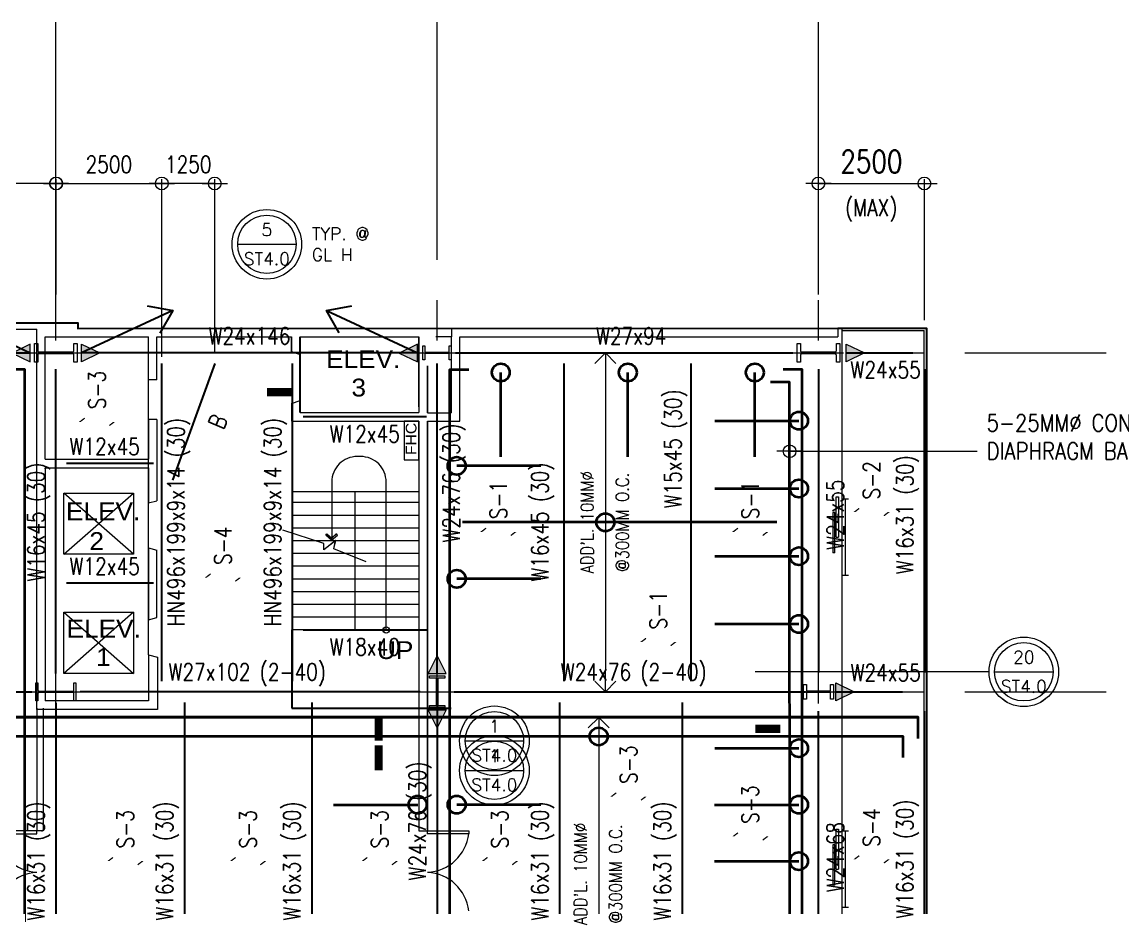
# Model space of a CAD drawing. Header units: millimetres. Extents: x -102066 to 146238, y -50253 to 85631.
# Drawn here: x 53001 to 78990, y 32403 to 53324 of the extents above; entities that cross this region are included whole.
import ezdxf
from ezdxf.enums import TextEntityAlignment as Align

# ---------------------------------------------------------------- set-up
doc = ezdxf.new("R2010")
doc.units = ezdxf.units.MM
doc.header["$MEASUREMENT"] = 0
doc.linetypes.add('CENTER2', pattern=[28.575, 19.05, -3.175, 3.175, -3.175])
doc.layers.get('0').update_dxf_attribs({"lineweight": 0})
for name, color, linetype, lineweight in [('A_ARCHITECTURAL BACKGROUND', 251, 'Continuous', 5), ('COLUMN', 4, 'Continuous', 30), ('contrucion line05', 86, 'Continuous', 5), ('D', 1, 'Continuous', 9), ('ELAYOUT', 4, 'Continuous', 9), ('GRIDLINES_DIM', 252, 'Continuous', 5), ('HATCH', 8, 'Continuous', 5), ('S-ANNO-DIMS', 252, 'Continuous', 5), ('S-ANNO-MARK', 2, 'Continuous', 9), ('S-ANNO-NPLT', 7, 'Continuous', 9), ('S-Anno-Symb', 143, 'Continuous', 15), ('S-Anno-Text', 52, 'Continuous', 15), ('S-BEAM', 5, 'Continuous', 30), ('S-BEAM-IDEN', 2, 'Continuous', 9), ('S-BRACE', 2, 'Continuous', 9), ('S-COLS', 2, 'Continuous', 20), ('S-CONN', 1, 'Continuous', 9), ('S_COL', 2, 'Continuous', 20), ('S_DRB', 4, 'Continuous', 40), ('S_GRID LINES', 252, 'Continuous', 5), ('S_SLAB EDGE', 2, 'Continuous', 30)]:
    doc.layers.add(name, color=color, linetype=linetype, lineweight=lineweight)
doc.styles.add('1', font='simplex.shx', dxfattribs={"width": 0.85, "height": 300})
doc.styles.add('ARIALNW', font='ARIALN.TTF')
doc.styles.add('MMTX$0$ESMX$0$X-OPTA1D', font='x-opta1d')
doc.styles.add('ROMANSX', font='ROMANS.shx', dxfattribs={"height": 0.09375})
doc.styles.add('SIMPLEX', font='SIMPLEX.shx', dxfattribs={"width": 0.8, "height": 400})
doc.dimstyles.new('DIM 200', dxfattribs={"dimtxt": 0.36, "dimasz": 0.2, "dimexe": 0.1, "dimexo": 0, "dimgap": 0.08, "dimtad": 1, "dimlfac": 2, "dimrnd": 0.005, "dimzin": 1, "dimdsep": 46, "dimtxsty": 'ARIALNW', "dimcen": 0.09, "dimclrd": 6, "dimclre": 6, "dimclrt": 13, "dimadec": 0, "dimazin": 0, "dimtfac": 1, "dimtofl": 0, "dimtmove": 2, "dimatfit": 3, "dimfxl": 1, "dimtolj": 1, "dimtzin": 0, "dimarcsym": 0})
doc.dimstyles.new('DIM_100', dxfattribs={"dimtxt": 1000, "dimasz": 2, "dimexe": 100, "dimexo": 250, "dimgap": 250, "dimtad": 1, "dimdec": 0, "dimrnd": 1, "dimdsep": 46, "dimtxsty": '1', "dimblk1": 'ESCADIM_ARW', "dimblk2": 'ESCADIM_ARW', "dimsah": 1, "dimcen": 50, "dimclrd": 256, "dimclre": 256, "dimclrt": 52, "dimadec": 0, "dimazin": 0, "dimtfac": 1, "dimtdec": 0, "dimtofl": 0, "dimtmove": 0, "dimatfit": 3, "dimldrblk": 'ESCADIM_ARW', "dimfxl": 1, "dimtolj": 1, "dimtzin": 0, "dimarcsym": 0})
doc.dimstyles.new('ESCA', dxfattribs={"dimtxt": 300, "dimasz": 1, "dimexe": 100, "dimexo": 100, "dimgap": 100, "dimtad": 1, "dimdec": 0, "dimrnd": 1, "dimdsep": 46, "dimtxsty": '1', "dimblk1": 'ESCADIM_ARW', "dimblk2": 'ESCADIM_ARW', "dimsah": 1, "dimcen": 50, "dimclrd": 256, "dimclre": 256, "dimclrt": 52, "dimadec": 0, "dimazin": 0, "dimtfac": 1, "dimtdec": 0, "dimtofl": 0, "dimtmove": 0, "dimatfit": 3, "dimldrblk": 'ESCADIM_ARW', "dimfxl": 1, "dimtolj": 1, "dimtzin": 0, "dimarcsym": 0})

# ---------------------------------------------------------------- blocks, each defined once
blk = doc.blocks.new('10F COLUMN LAYOUT')
at = {"layer": 'S_COL', "ltscale": 0.05}
for points in [[(26504, 56002), (26504, 55781), (26422, 55781), (26422, 55950, 0.414214), (26393, 55979), (25604, 55979, 0.414214), (25574, 55950), (25574, 55781), (25492, 55781), (25492, 56223), (25574, 56223), (25574, 56053, 0.414214), (25604, 56024), (26393, 56024, 0.414214), (26422, 56053), (26422, 56223), (26504, 56223), (26504, 56002)], [(35333, 56002), (35333, 55834), (35285, 55834), (35285, 55968, 0.414214), (35265, 55988), (34732, 55988, 0.414214), (34712, 55968), (34712, 55834), (34664, 55834), (34664, 56169), (34712, 56169), (34712, 56035, 0.414214), (34732, 56015), (35265, 56015, 0.414214), (35285, 56035), (35285, 56169), (35333, 56169), (35333, 56002)], [(25529, 47997), (25529, 48208), (25576, 48208), (25576, 48039, 0.414214), (25605, 48010), (26395, 48010, 0.414214), (26424, 48039), (26424, 48208), (26471, 48208), (26471, 47786), (26424, 47786), (26424, 47955, 0.414214), (26395, 47984), (25605, 47984, 0.414214), (25576, 47955), (25576, 47786), (25529, 47786), (25529, 47997)]]:
    blk.add_lwpolyline(points, format="xyb", dxfattribs=at)
at = {"layer": 'S_COL', "ltscale": 0.05, "elevation": 0}
for points in [[(44506, 56000), (44506, 55779), (44424, 55779), (44424, 55948, 0.414214), (44395, 55977), (43605, 55977, 0.414214), (43576, 55948), (43576, 55779), (43494, 55779), (43494, 56221), (43576, 56221), (43576, 56052, 0.414214), (43605, 56023), (44395, 56023, 0.414214), (44424, 56052), (44424, 56221), (44506, 56221), (44506, 56000)], [(35000, 47624), (34817, 47624), (34817, 47677), (34967, 47677, 0.414214), (34985, 47695), (34985, 48305, 0.414214), (34967, 48323), (34817, 48323), (34817, 48376), (35183, 48376), (35183, 48323), (35033, 48323, 0.414214), (35015, 48305), (35015, 47695, 0.414214), (35033, 47677), (35183, 47677), (35183, 47624), (35000, 47624)], [(44355, 48000), (44355, 47827), (44286, 47827), (44286, 47961, 0.414214), (44267, 47981), (43733, 47981, 0.414214), (43714, 47961), (43714, 47827), (43645, 47827), (43645, 48173), (43714, 48173), (43714, 48039, 0.414214), (43733, 48019), (44267, 48019, 0.414214), (44286, 48039), (44286, 48173), (44355, 48173), (44355, 48000)]]:
    blk.add_lwpolyline(points, format="xyb", dxfattribs=at)
blk = doc.blocks.new('Bubble')
at = {"layer": 'S-ANNO-NPLT'}
blk.add_circle((0, 0), 0.2608, dxfattribs=at)
at = {"layer": 'S-Anno-Symb', "color": 0}
blk.add_line((-0.2188, 0), (0.2188, 0), dxfattribs=at)
blk.add_circle((0, 0), 0.2187, dxfattribs=at)
at = {"layer": 'S-Anno-Symb', "style": 'ROMANSX'}
for tag, p in [('1', (0, 0.1094)), ('S1', (0, -0.1094))]:
    blk.add_attdef(tag, text='', height=0.0937, dxfattribs=at).set_placement(p, align=Align.MIDDLE_CENTER)
at = {"layer": 'S-Anno-Symb', "style": 'ROMANSX', "width": 1.018385, "flags": 8}
blk.add_attdef('LONG', text='', height=0.0937, dxfattribs=at).set_placement((-0.1796, -0.1249), (0.1796, -0.1249), align=Align.FIT)
blk = doc.blocks.new('10F PLAN')
at = {"color": 251, "ltscale": 0.5}
for p, q in [((23767, 46589, 0), (23767, 48378, 0)), ((23567, 41457, 0), (23567, 39607, 0)), ((23567, 39607, 0), (27331, 39607, 0))]:
    blk.add_line(p, q, dxfattribs=at)
at = {"layer": 'A_ARCHITECTURAL BACKGROUND', "color": 251, "ltscale": 10}
for p, q in [((3057, 48559, 0), (17551, 48559, 0)), ((36556, 3033, 0), (36556, 48580, 0)), ((36556, 48526, 0), (38499, 48526, 0)), ((38499, 7583, 0), (38499, 48526, 0)), ((23567, 46525, 0), (23567, 41457, 0)), ((26570, 44721, 0), (23564, 44721, 0)), ((25067, 41457, 0), (25067, 44721, 0)), ((26570, 44464, 0), (23564, 44464, 0)), ((36421, 43647, 0), (36421, 44599, 0)), ((36421, 44599, 0), (36471, 44599, 0)), ((36421, 43647, 0), (36421, 44599, 0)), ((36421, 44599, 0), (36471, 44599, 0)), ((36471, 44599, 0), (36471, 43647, 0)), ((36471, 44599, 0), (36471, 43647, 0)), ((36556, 44554, 0), (36707, 44554, 0)), ((36390, 44228, 0), (36340, 44228, 0)), ((36340, 44228, 0), (36340, 43276, 0)), ((36390, 44228, 0), (36340, 44228, 0)), ((36340, 44228, 0), (36340, 43276, 0)), ((36390, 43276, 0), (36390, 44228, 0)), ((36390, 43276, 0), (36390, 44228, 0)), ((26570, 44163, 0), (23564, 44163, 0)), ((26570, 43862, 0), (23564, 43862, 0)), ((26570, 43562, 0), (23564, 43562, 0)), ((36421, 43647, 0), (36471, 43647, 0)), ((26570, 43261, 0), (23564, 43261, 0)), ((36390, 43276, 0), (36340, 43276, 0)), ((26570, 42960, 0), (23564, 42960, 0)), ((26570, 42660, 0), (23564, 42660, 0)), ((36556, 42751, 0), (36707, 42751, 0)), ((26570, 42359, 0), (23564, 42359, 0)), ((26570, 42059, 0), (23564, 42059, 0)), ((26570, 41758, 0), (23564, 41758, 0)), ((26570, 41457, 0), (23567, 41457, 0)), ((17551, 36711, 0), (16574, 36711, 0)), ((16574, 36646, 0), (17551, 36646, 0)), ((17701, 36711, 0), (17501, 36711, 0)), ((17551, 36646, 0), (17551, 36711, 0)), ((26570, 36711, 0), (26820, 36711, 0)), ((26770, 36711, 0), (27747, 36711, 0)), ((26770, 36646, 0), (26770, 36711, 0)), ((27747, 36646, 0), (26770, 36646, 0)), ((27747, 36711, 0), (27747, 36646, 0)), ((36421, 35805, 0), (36421, 36757, 0)), ((36421, 36757, 0), (36471, 36757, 0)), ((36421, 35805, 0), (36421, 36757, 0)), ((36421, 36757, 0), (36471, 36757, 0)), ((36471, 36757, 0), (36471, 35805, 0)), ((36471, 36757, 0), (36471, 35805, 0)), ((36556, 36712, 0), (36707, 36712, 0)), ((36390, 36386, 0), (36340, 36386, 0)), ((36340, 36386, 0), (36340, 35434, 0)), ((36390, 36386, 0), (36340, 36386, 0)), ((36340, 36386, 0), (36340, 35434, 0)), ((36390, 35434, 0), (36390, 36386, 0)), ((36390, 35434, 0), (36390, 36386, 0)), ((36421, 35805, 0), (36471, 35805, 0)), ((36390, 35434, 0), (36340, 35434, 0)), ((36556, 34909, 0), (36707, 34909, 0))]:
    blk.add_line(p, q, dxfattribs=at)
at = {"layer": 'contrucion line05', "color": 251, "ltscale": 0.5}
for p, q in [((19828, 43246, 0), (18185, 44689, 0)), ((18185, 43246, 0), (19828, 44689, 0)), ((18185, 41875, 0), (19828, 40432, 0)), ((19828, 41875, 0), (18185, 40432, 0))]:
    blk.add_line(p, q, dxfattribs=at)
at = {"layer": 'contrucion line05', "color": 251, "ltscale": 0.5, "elevation": 0}
for points in [[(18185, 44689), (19828, 44689), (19828, 43246), (18185, 43246)], [(19828, 40432), (18185, 40432), (18185, 41875), (19828, 41875)]]:
    blk.add_lwpolyline(points, close=True, dxfattribs=at)
at = {"layer": 'D', "color": 251, "ltscale": 0.5}
for p, q in [((27344, 48379, 0), (27344, 48580, 0)), ((20188, 40869, 0), (20188, 47362, 0)), ((36632, 44554, 0), (36632, 42751, 0)), ((36632, 36712, 0), (36632, 34909, 0))]:
    blk.add_line(p, q, dxfattribs=at)
at = {"layer": 'D', "color": 251, "ltscale": 0.5, "elevation": 0}
blk.add_lwpolyline([(26570, 45473), (26570, 46385), (26219, 46385), (26219, 45473)], close=True, dxfattribs=at)
at = {"layer": 'ELAYOUT', "color": 251, "ltscale": 10}
for p, q in [((17551, 39581, 0), (17551, 48559, 0)), ((17745, 48378, 0), (20094, 48378, 0)), ((17745, 48378, 0), (20094, 48378, 0)), ((17745, 48378, 0), (20185, 48378, 0)), ((17745, 45490, 0), (17745, 48378, 0)), ((20185, 47362, 0), (20185, 48378, 0)), ((20386, 47362, 0), (20386, 48378, 0)), ((20386, 47362, 0), (20386, 48378, 0)), ((26570, 48378, 0), (26570, 46589, 0)), ((26570, 46726, 0), (26570, 48378, 0)), ((26570, 48378, 0), (26570, 46726, 0)), ((26570, 46726, 0), (26570, 48378, 0)), ((26570, 46726, 0), (26570, 48378, 0)), ((26570, 46726, 0), (26570, 48378, 0)), ((26570, 46726, 0), (26570, 48378, 0)), ((26570, 48378, 0), (26570, 46843, 0)), ((26570, 46843, 0), (26570, 48378, 0)), ((26570, 46843, 0), (26570, 48378, 0)), ((27344, 48379, 0), (26969, 48379, 0)), ((27331, 48378, 0), (27331, 46585, 0)), ((27532, 46385, 0), (27532, 48378, 0)), ((27532, 46385, 0), (27532, 48378, 0)), ((27532, 48378, 0), (36456, 48378, 0)), ((36456, 48580, 0), (36456, 48378, 0)), ((26770, 47697, 0), (26770, 46585, 0)), ((26770, 46585, 0), (26770, 47697, 0)), ((26770, 47697, 0), (26770, 46585, 0)), ((26770, 46585, 0), (26770, 47697, 0)), ((26770, 46585, 0), (26770, 47697, 0)), ((26770, 46585, 0), (26770, 47697, 0)), ((26770, 46585, 0), (26770, 47697, 0)), ((26770, 47697, 0), (26770, 46585, 0)), ((26770, 46585, 0), (26770, 47697, 0)), ((26770, 46585, 0), (26770, 47697, 0)), ((26770, 47697, 0), (26770, 46585, 0)), ((26770, 46585, 0), (26770, 47697, 0)), ((26770, 47697, 0), (26770, 46585, 0)), ((26770, 46585, 0), (26770, 47697, 0)), ((26770, 46585, 0), (26770, 47697, 0)), ((26770, 46585, 0), (26770, 47697, 0)), ((26770, 46585, 0), (26770, 47697, 0)), ((26770, 47697, 0), (26770, 46585, 0)), ((26770, 46585, 0), (26770, 47697, 0)), ((26770, 46585, 0), (26770, 47697, 0)), ((20386, 47362, 0), (20185, 47362, 0)), ((26770, 46848, 0), (26770, 46585, 0)), ((26770, 46848, 0), (26770, 46585, 0)), ((26770, 46848, 0), (26770, 46585, 0)), ((26770, 46845, 0), (26770, 46585, 0)), ((26770, 46845, 0), (26770, 46585, 0)), ((26770, 46845, 0), (26770, 46585, 0)), ((26770, 46731, 0), (26770, 46585, 0)), ((26770, 46731, 0), (26770, 46585, 0)), ((26770, 46728, 0), (26770, 46585, 0)), ((26770, 46728, 0), (26770, 46585, 0)), ((20185, 46425, 0), (20185, 45490, 0)), ((20386, 46425, 0), (20185, 46425, 0)), ((20386, 46425, 0), (20386, 45515, 0)), ((20386, 46425, 0), (20386, 44509, 0)), ((26570, 46388, 0), (26570, 36711, 0)), ((26570, 46181, 0), (26570, 46388, 0)), ((26570, 46181, 0), (26570, 46388, 0)), ((26570, 46181, 0), (26570, 46388, 0)), ((26570, 46181, 0), (26570, 46388, 0)), ((26570, 46181, 0), (26570, 46388, 0)), ((26570, 46298, 0), (26570, 46388, 0)), ((26570, 46298, 0), (26570, 46388, 0)), ((26570, 46298, 0), (26570, 46388, 0)), ((26570, 46178, 0), (26570, 46385, 0)), ((26570, 46178, 0), (26570, 46385, 0)), ((26570, 46178, 0), (26570, 46385, 0)), ((26570, 46178, 0), (26570, 46385, 0)), ((26570, 46178, 0), (26570, 46385, 0)), ((26570, 46295, 0), (26570, 46385, 0)), ((26570, 46295, 0), (26570, 46385, 0)), ((26570, 46295, 0), (26570, 46385, 0)), ((26770, 46385, 0), (26770, 41237, 0)), ((26770, 46385, 0), (26770, 41237, 0)), ((26770, 46385, 0), (26770, 41237, 0)), ((26770, 46385, 0), (26770, 41237, 0)), ((26770, 46385, 0), (26770, 41237, 0)), ((26770, 46385, 0), (26770, 41237, 0)), ((26770, 46385, 0), (26770, 36711, 0)), ((26770, 36638, 0), (26770, 46385, 0)), ((26770, 46385, 0), (26770, 36711, 0)), ((26770, 36711, 0), (26770, 46385, 0)), ((26770, 36711, 0), (26770, 46385, 0)), ((26770, 36711, 0), (26770, 46385, 0)), ((26770, 36711, 0), (26770, 46385, 0)), ((26770, 46385, 0), (26770, 45700, 0)), ((26770, 45700, 0), (26770, 46385, 0)), ((26770, 45700, 0), (26770, 46385, 0)), ((26770, 46385, 0), (26770, 41233, 0)), ((26770, 46385, 0), (26770, 41233, 0)), ((26770, 46385, 0), (26770, 41233, 0)), ((26770, 46385, 0), (26770, 41233, 0)), ((26770, 46385, 0), (26770, 41233, 0)), ((26770, 46385, 0), (26770, 41233, 0)), ((26770, 46385, 0), (26770, 36711, 0)), ((26770, 36711, 0), (26770, 46385, 0)), ((26770, 46385, 0), (26770, 36711, 0)), ((26770, 36711, 0), (26770, 46385, 0)), ((26770, 36711, 0), (26770, 46385, 0)), ((26770, 36711, 0), (26770, 46385, 0)), ((26770, 36711, 0), (26770, 46385, 0)), ((26770, 46385, 0), (26770, 45697, 0)), ((26770, 45697, 0), (26770, 46385, 0)), ((26770, 45697, 0), (26770, 46385, 0)), ((26770, 46214, 0), (26770, 46385, 0)), ((26770, 46214, 0), (26770, 46385, 0)), ((26770, 46214, 0), (26770, 46385, 0)), ((26770, 46214, 0), (26770, 46385, 0)), ((26770, 46214, 0), (26770, 46385, 0)), ((26770, 46332, 0), (26770, 46385, 0)), ((26770, 46332, 0), (26770, 46385, 0)), ((26770, 46332, 0), (26770, 46385, 0)), ((17745, 45490, 0), (20185, 45490, 0)), ((17745, 45490, 0), (20185, 45490, 0)), ((17745, 45490, 0), (20185, 45490, 0)), ((17745, 45490, 0), (20185, 45490, 0)), ((17745, 45289, 0), (20185, 45289, 0)), ((17745, 45264, 0), (17745, 45289, 0)), ((17745, 45289, 0), (20185, 45289, 0)), ((17745, 45287, 0), (17745, 45289, 0)), ((17745, 45264, 0), (17745, 39781, 0)), ((20185, 45289, 0), (20185, 44458, 0)), ((20185, 44458, 0), (20386, 44509, 0)), ((20185, 44458, 0), (20386, 44509, 0)), ((20185, 43396, 0), (20386, 43345, 0)), ((20185, 43396, 0), (20386, 43345, 0)), ((20185, 43396, 0), (20185, 41698, 0)), ((20386, 41749, 0), (20386, 43345, 0)), ((20386, 41749, 0), (20386, 43345, 0)), ((20185, 41698, 0), (20386, 41749, 0)), ((20185, 41698, 0), (20386, 41749, 0)), ((20188, 40869, 0), (20395, 40816, 0)), ((20188, 40869, 0), (20395, 40816, 0)), ((20188, 40869, 0), (20188, 39781, 0)), ((20395, 40816, 0), (20395, 39581, 0)), ((26770, 41036, 0), (26770, 39726, 0)), ((26770, 41036, 0), (26770, 39622, 0)), ((26770, 41033, 0), (26770, 39722, 0)), ((26770, 41033, 0), (26770, 39619, 0)), ((20188, 39781, 0), (17745, 39781, 0)), ((17551, 39607, 0), (17551, 36711, 0)), ((20395, 39581, 0), (17551, 39581, 0)), ((17701, 39607, 0), (17701, 36711, 0))]:
    blk.add_line(p, q, dxfattribs=at)
at = {"layer": 'ELAYOUT', "color": 251, "linetype": 'ByBlock', "ltscale": 0.5}
for p, q in [((20386, 48378, 0), (23564, 48378, 0)), ((23564, 48031, 0), (23564, 48378, 0)), ((23564, 48378, 0), (23564, 48031, 0)), ((23564, 48378, 0), (23564, 48031, 0)), ((23564, 48031, 0), (23564, 48378, 0)), ((23564, 48378, 0), (23564, 48031, 0)), ((23564, 48378, 0), (23564, 48031, 0)), ((23767, 48378, 0), (26570, 48378, 0)), ((23767, 48378, 0), (23767, 47960, 0)), ((23767, 48359, 0), (23767, 47960, 0)), ((23564, 48031, 0), (23767, 47960, 0)), ((23564, 48031, 0), (23767, 47960, 0)), ((23564, 46808, 0), (23767, 46878, 0)), ((23564, 46808, 0), (23767, 46878, 0)), ((23564, 46808, 0), (23564, 46388, 0)), ((23564, 46808, 0), (23564, 46388, 0)), ((23767, 46878, 0), (23767, 46589, 0)), ((23767, 46878, 0), (23767, 46589, 0)), ((23767, 46589, 0), (26570, 46589, 0)), ((23767, 46589, 0), (26570, 46589, 0)), ((23767, 46589, 0), (26570, 46589, 0)), ((23767, 46589, 0), (26570, 46589, 0)), ((26770, 46585, 0), (27331, 46585, 0)), ((26770, 46585, 0), (27331, 46585, 0)), ((26770, 46585, 0), (27331, 46585, 0)), ((26770, 46585, 0), (27331, 46585, 0)), ((23564, 46388, 0), (26570, 46388, 0)), ((23564, 46388, 0), (26570, 46388, 0)), ((23567, 46388, 0), (26570, 46388, 0)), ((23567, 46388, 0), (26570, 46388, 0)), ((26770, 46385, 0), (27331, 46385, 0)), ((26770, 46385, 0), (27331, 46385, 0)), ((26770, 46385, 0), (27331, 46385, 0)), ((26770, 46385, 0), (27532, 46385, 0))]:
    blk.add_line(p, q, dxfattribs=at)
at = {"layer": 'HATCH', "color": 251, "linetype": 'ByBlock', "ltscale": 0.5}
for p, q in [((24326, 43498, 0), (23357, 43817, 0)), ((24603, 43567, 0), (24322, 43349, 0)), ((24322, 43349, 0), (24326, 43498, 0)), ((24607, 43567, 0), (24326, 43349, 0)), ((24557, 43376, 0), (24603, 43567, 0)), ((24561, 43376, 0), (24607, 43567, 0)), ((25322, 43062, 0), (24557, 43376, 0)), ((25325, 43062, 0), (24561, 43376, 0))]:
    blk.add_line(p, q, dxfattribs=at)
at = {"layer": 'HATCH', "color": 251, "linetype": 'ByBlock', "ltscale": 0.5, "elevation": 0}
blk.add_lwpolyline([(25795, 41457), (25795, 44952, 0.414214), (25194, 45553), (25112, 45553, 0.414214), (24511, 44952), (24511, 43578)], format="xyb", dxfattribs=at)
for points in [[(24507, 43578), (24371, 43697), (24396, 43730), (24507, 43628)], [(24511, 43578), (24374, 43697), (24399, 43730), (24511, 43628)], [(24507, 43578), (24644, 43697), (24619, 43730), (24507, 43628)], [(24511, 43578), (24647, 43697), (24622, 43730), (24511, 43628)]]:
    blk.add_lwpolyline(points, dxfattribs=at)
at = {"layer": 'HATCH', "color": 251, "linetype": 'ByBlock', "ltscale": 0.5}
for centre in [(25795, 41457, 0), (25799, 41457, 0)]:
    blk.add_circle(centre, 74, dxfattribs=at)
for centre, start, end in [((17603, 36769, 0), 186.8071, 267.1428), ((26719, 36769, 0), 272.8572, 353.1929), ((17603, 34699, 0), 92.8572, 173.1929), ((26719, 34699, 0), 6.8071, 87.1428)]:
    blk.add_arc(centre, 1036, start, end, dxfattribs=at)
at = {"layer": 'S_SLAB EDGE', "ltscale": 0.05, "elevation": 0}
blk.add_lwpolyline([(2907, 47166), (2907, 48711), (18519, 48711), (18519, 48578), (36456, 48580), (38549, 48580), (38549, 48580), (38549, 7533), (36707, 7533), (36707, 2883), (35124, 2883), (33170, 1006), (33170, -651), (27688, -651), (27688, -2013), (19412, -2013), (18041, -669), (16662, -2013), (8398, -2013), (8398, -507), (2907, -507), (2907, 814)], dxfattribs=at)
at = {"color": 251, "style": 'MMTX$0$ESMX$0$X-OPTA1D', "text_generation_flag": 6, "width": 1.1}
for s, height, rotation, p in [('ELEV.', 420.9, 180, (24376, 47642, 0)), ('3', 421, 180, (24976, 46971, 0)), ('FHC', 252.5, 270, (26511, 45586, 0)), ('ELEV.', 420.9, 180, (18237, 44048, 0)), ('2', 421, 180, (18790, 43346, 0)), ('ELEV.', 420.9, 180, (18251, 41279, 0)), ('UP', 420.9, 180, (25578, 40771, 0)), ('1', 421, 180, (18946, 40608, 0))]:
    blk.add_text(s, height=height, rotation=rotation, dxfattribs=at).set_placement(p)
blk = doc.blocks.new('ESCADIM_ARW')
at = {"color": 7}
blk.add_line((-150, 0), (150, 0), dxfattribs=at)
blk.add_circle((0, 0), 75, dxfattribs=at)
blk = doc.blocks.new('*D18')
at = {"layer": 'Defpoints', "color": 0, "transparency": 16777216}
for p in [(28500, 60000), (26000, 56879, 0), (28500, 55655, 0)]:
    blk.add_point(p, dxfattribs=at)
at = {"layer": 'S-ANNO-DIMS', "lineweight": -2, "transparency": 16777216}
for p, q in [((26000, 57129), (26000, 60100)), ((28500, 55905), (28500, 60100)), ((26002, 60000), (28498, 60000))]:
    blk.add_line(p, q, dxfattribs=at)
at = {"layer": 'S-ANNO-DIMS', "lineweight": -2, "transparency": 16777216, "xscale": 2, "yscale": 2, "zscale": 2, "rotation": 180}
blk.add_blockref('ESCADIM_ARW', (26000, 60000), dxfattribs=at)
at = {"layer": 'S-ANNO-DIMS', "lineweight": -2, "transparency": 16777216, "xscale": 2, "yscale": 2, "zscale": 2}
blk.add_blockref('ESCADIM_ARW', (28500, 60000), dxfattribs=at)
at = {"layer": 'S-ANNO-DIMS', "color": 52, "transparency": 16777216, "insert": (27250, 60450), "char_height": 400, "attachment_point": 5, "style": 'SIMPLEX'}
blk.add_mtext('\\A1;2500', dxfattribs=at)
blk = doc.blocks.new('*D34')
at = {"layer": 'Defpoints', "color": 0, "transparency": 16777216}
for p in [(28500, 60000), (28500, 55655, 0), (29750, 55753, 0)]:
    blk.add_point(p, dxfattribs=at)
at = {"layer": 'S-ANNO-DIMS', "lineweight": -2, "transparency": 16777216}
for p, q in [((28500, 55905), (28500, 60100)), ((29750, 56003), (29750, 60100)), ((29748, 60000), (28502, 60000))]:
    blk.add_line(p, q, dxfattribs=at)
at = {"layer": 'S-ANNO-DIMS', "lineweight": -2, "transparency": 16777216, "xscale": 2, "yscale": 2, "zscale": 2, "rotation": 180}
blk.add_blockref('ESCADIM_ARW', (28500, 60000), dxfattribs=at)
at = {"layer": 'S-ANNO-DIMS', "lineweight": -2, "transparency": 16777216, "xscale": 2, "yscale": 2, "zscale": 2}
blk.add_blockref('ESCADIM_ARW', (29750, 60000), dxfattribs=at)
at = {"layer": 'S-ANNO-DIMS', "color": 52, "transparency": 16777216, "insert": (29125, 60450), "char_height": 400, "attachment_point": 5, "style": 'SIMPLEX'}
blk.add_mtext('\\A1;1250', dxfattribs=at)
blk = doc.blocks.new('*D52')
at = {"layer": 'Defpoints', "color": 0, "transparency": 16777216}
for p in [(23007, 60000), (26007, 57125, 0), (23007, 55655, 0)]:
    blk.add_point(p, dxfattribs=at)
at = {"layer": 'S-ANNO-DIMS', "lineweight": -2, "transparency": 16777216}
for p, q in [((23007, 55905), (23007, 60100)), ((26007, 57375), (26007, 60100)), ((26005, 60000), (23009, 60000))]:
    blk.add_line(p, q, dxfattribs=at)
at = {"layer": 'S-ANNO-DIMS', "lineweight": -2, "transparency": 16777216, "xscale": 2, "yscale": 2, "zscale": 2, "rotation": 180}
blk.add_blockref('ESCADIM_ARW', (23007, 60000), dxfattribs=at)
at = {"layer": 'S-ANNO-DIMS', "lineweight": -2, "transparency": 16777216, "xscale": 2, "yscale": 2, "zscale": 2}
blk.add_blockref('ESCADIM_ARW', (26007, 60000), dxfattribs=at)
at = {"layer": 'S-ANNO-DIMS', "color": 52, "transparency": 16777216, "insert": (24507, 60450), "char_height": 400, "attachment_point": 5, "style": 'SIMPLEX'}
blk.add_mtext('\\A1;3000', dxfattribs=at)
blk = doc.blocks.new('*D54')
at = {"layer": 'Defpoints', "color": 0, "transparency": 16777216}
for p in [(46500, 60000), (44000, 57125, 0), (46500, 56526, 0)]:
    blk.add_point(p, dxfattribs=at)
at = {"layer": 'S-ANNO-DIMS', "lineweight": -2, "transparency": 16777216}
for p, q in [((44000, 57375), (44000, 60100)), ((46500, 56776), (46500, 60100)), ((44002, 60000), (46498, 60000))]:
    blk.add_line(p, q, dxfattribs=at)
at = {"layer": 'S-ANNO-DIMS', "lineweight": -2, "transparency": 16777216, "xscale": 2, "yscale": 2, "zscale": 2, "rotation": 180}
blk.add_blockref('ESCADIM_ARW', (44000, 60000), dxfattribs=at)
at = {"layer": 'S-ANNO-DIMS', "lineweight": -2, "transparency": 16777216, "xscale": 2, "yscale": 2, "zscale": 2}
blk.add_blockref('ESCADIM_ARW', (46500, 60000), dxfattribs=at)
at = {"layer": 'S-ANNO-DIMS', "color": 52, "transparency": 16777216, "insert": (45250, 60517), "char_height": 400, "attachment_point": 5, "style": 'SIMPLEX'}
blk.add_mtext('\\A1;{\\H1.3333x;\\W0.8;2500}', dxfattribs=at)
blk = doc.blocks.new('_Open90')
at = {"color": 0, "linetype": 'ByBlock', "lineweight": -2}
for p, q in [((0, 0), (-1, 0)), ((-0.5, 0.5), (0, 0)), ((0, 0), (-0.5, -0.5))]:
    blk.add_line(p, q, dxfattribs=at)
blk = doc.blocks.new('*D76')
at = {"lineweight": -2, "ltscale": 0.5, "transparency": 16777216}
blk.add_line((38812, 46895), (38812, 40501), dxfattribs=at)
at = {"layer": 'Defpoints', "color": 0, "ltscale": 0.5, "transparency": 16777216}
for p in [(38812, 47395, 0), (38812, 40001, 0), (38812, 40001)]:
    blk.add_point(p, dxfattribs=at)
at = {"lineweight": -2, "ltscale": 0.5, "transparency": 16777216, "xscale": 500, "yscale": 500, "zscale": 500}
for p, rotation in [((38812, 47395), 90), ((38812, 40001), 270)]:
    blk.add_blockref('_Open90', p, dxfattribs=dict(at, rotation=rotation))
at = {"color": 52, "ltscale": 0.5, "transparency": 16777216, "char_height": 300, "attachment_point": 5, "rotation": 90, "style": '1'}
for s, insert in [("\\A1;ADD'L. 10MM%%C", (38383, 43698)), ('\\A1;@300MM O.C. ', (39212, 43698))]:
    blk.add_mtext(s, dxfattribs=dict(at, insert=insert))
blk = doc.blocks.new('*D78')
at = {"lineweight": -2, "ltscale": 0.5, "transparency": 16777216}
blk.add_line((38970, 55501), (38970, 48501), dxfattribs=at)
at = {"layer": 'Defpoints', "color": 0, "ltscale": 0.5, "transparency": 16777216}
for p in [(38970, 56001, 0), (38970, 48001, 0), (38970, 48001)]:
    blk.add_point(p, dxfattribs=at)
at = {"lineweight": -2, "ltscale": 0.5, "transparency": 16777216, "xscale": 500, "yscale": 500, "zscale": 500}
for p, rotation in [((38970, 56001), 90), ((38970, 48001), 270)]:
    blk.add_blockref('_Open90', p, dxfattribs=dict(at, rotation=rotation))
at = {"color": 52, "ltscale": 0.5, "transparency": 16777216, "char_height": 300, "attachment_point": 5, "rotation": 90, "style": '1'}
for s, insert in [("\\A1;ADD'L. 10MM%%C", (38542, 52001)), ('\\A1;@300MM O.C. ', (39370, 52001))]:
    blk.add_mtext(s, dxfattribs=dict(at, insert=insert))
blk = doc.blocks.new('10TH FRAMING LAYOUT')
at = {"layer": 'S-CONN'}
for points in [[(17394, 47788), (16965, 47998), (17394, 48209)], [(18606, 47789), (19035, 47999), (18606, 48210)], [(26535, 47788), (26106, 47998), (26535, 48209)], [(36656, 47789), (37085, 48000), (36656, 48210)], [(26789, 40430), (26999, 40859), (27210, 40430)], [(36411, 39789), (36840, 40000), (36411, 40210)], [(26789, 39574), (26999, 39145), (27210, 39574)]]:
    blk.add_hatch(color=256, dxfattribs=at).paths.add_polyline_path(points)
at = {"layer": 'S-BEAM'}
for p, q in [((9435, 48000, 0), (17394, 47999, 0)), ((26565, 47999, 0), (18606, 48000, 0)), ((27435, 47999, 0), (35394, 48000, 0)), ((36654, 48000, 0), (38231, 48000, 0)), ((18000, 40430, 0), (18000, 47619, 0)), ((20500, 40249, 0), (20500, 47753, 0)), ((21750, 47753, 0), (20750, 44999, 0)), ((23583, 40249, 0), (23583, 47753, 0)), ((27000, 40430, 0), (27000, 47749, 0)), ((30001, 40249, 0), (30001, 47753, 0)), ((32999, 40249, 0), (32999, 47753, 0)), ((36000, 47619, 0), (36001, 40455, 0)), ((38505, 47619, 0), (38505, 40455, 0)), ((26750, 46488, 0), (23833, 46488, 0)), ((20300, 45389, 0), (18250, 45389, 0)), ((20300, 42560, 0), (18250, 42560, 0)), ((26750, 41457, 0), (23833, 41457, 0)), ((9476, 40002, 0), (17429, 39999, 0)), ((26600, 39999, 0), (18571, 39999, 0)), ((27400, 39999, 0), (35694, 40000, 0)), ((36409, 40000, 0), (37986, 40000, 0)), ((18000, 39737, 0), (18000, 32414, 0)), ((21032, 39749, 0), (21032, 32250, 0)), ((24038, 39749, 0), (24038, 32250, 0)), ((27000, 39737, 0), (27000, 32414, 0)), ((29891, 39749, 0), (29891, 32249, 0)), ((32782, 39749, 0), (32782, 32248, 0)), ((36000, 32607, 0), (36000, 39545, 0)), ((38505, 32607, 0), (38505, 39545, 0))]:
    blk.add_line(p, q, dxfattribs=at)
at = {"layer": 'S-CONN', "color": 1, "elevation": 0}
for points in [[(17394, 48209), (16965, 47998), (17394, 47788), (17394, 48210)], [(18606, 48210), (19035, 47999), (18606, 47789), (18606, 48211)], [(26535, 48209), (26106, 47998), (26535, 47788), (26535, 48210)], [(36656, 48210), (37085, 48000), (36656, 47789), (36656, 48211)], [(27210, 40430), (26999, 40859), (26789, 40430), (27211, 40430)], [(36411, 40210), (36840, 40000), (36411, 39789), (36411, 40211)], [(27210, 39574), (26999, 39145), (26789, 39574), (27211, 39574)]]:
    blk.add_lwpolyline(points, dxfattribs=at)
at = {"layer": 'S-BRACE', "ltscale": 0.5}
for points in [[(15243, 49003, 0), (17394, 48001, 0)], [(20757, 49002, 0), (18606, 48000, 0)], [(24384, 49003, 0), (26535, 48001, 0)]]:
    blk.add_leader(points, dimstyle='DIM 200', override={"dimasz": 500, "dimtad": 0, "dimclrd": 2, "dimldrblk": 'Open90', "dimfxl": 0.18}, dxfattribs=at)
blk = doc.blocks.new('DIM_GRIDLINES_2')
at = {"layer": 'GRIDLINES_DIM', "linetype": 'CENTER2', "ltscale": 300}
for p, q in [((26000, -10379.6), (26000, 63813, 0)), ((35000, -10379.6), (35000, 63813, 0)), ((44000, -10379.6), (44000, 63813, 0)), ((-12556.3, 56000, 0), (50790.7, 56000, 0)), ((-12556.3, 48000, 0), (50790.7, 48000, 0))]:
    blk.add_line(p, q, dxfattribs=at)
at = {"layer": 'S-ANNO-DIMS', "color": 52, "insert": (45248.2, 59365.5, 0), "char_height": 400, "attachment_point": 5, "style": 'SIMPLEX'}
blk.add_mtext('\\A1;{\\W0.8;(MAX)}', dxfattribs=at)
at = {"layer": 'S-ANNO-DIMS'}
dim = blk.add_linear_dim(base=(23007.5, 60000, 0), p1=(26007.5, 57124.8, 0), p2=(23007.5, 55655.1, 0), angle=180, dimstyle='DIM_100', override={"dimtxt": 400, "dimtxsty": 'SIMPLEX'}, dxfattribs=at)
dim.commit()
dim.dimension.update_dxf_attribs({"geometry": '*D52', "text_midpoint": (24507.5, 60450, 0)})
dim = blk.add_linear_dim(base=(28500, 60000, 0), p1=(26000, 56879.4, 0), p2=(28500, 55655.1, 0), dimstyle='DIM_100', override={"dimtxt": 400, "dimtxsty": 'SIMPLEX'}, dxfattribs=at)
dim.commit()
dim.dimension.update_dxf_attribs({"geometry": '*D18', "text_midpoint": (27250, 60450, 0)})
dim = blk.add_linear_dim(base=(28500, 60000, 0), p1=(29750, 55753.4, 0), p2=(28500, 55655.1, 0), angle=180, dimstyle='DIM_100', override={"dimtxt": 400, "dimtxsty": 'SIMPLEX'}, dxfattribs=at)
dim.commit()
dim.dimension.update_dxf_attribs({"geometry": '*D34', "text_midpoint": (29125, 60000, 0), "dimtype": 128})
dim = blk.add_linear_dim(base=(46500, 60000, 0), p1=(44000, 57124.8, 0), p2=(46500, 56525.8, 0), text='{\\H1.3333x;\\W0.8;<>}', dimstyle='DIM_100', override={"dimtxt": 400, "dimtxsty": 'SIMPLEX'}, dxfattribs=at)
dim.commit()
dim.dimension.update_dxf_attribs({"geometry": '*D54', "text_midpoint": (45250, 60516.7, 0)})
blk = doc.blocks.new("ADD' L BARS")
at = {"layer": 'S_DRB'}
for p, q in [((36500.5, 53548.4, 0), (36500.5, 55538, 0)), ((39500, 53548.4, 0), (39500, 55538, 0)), ((42499.5, 53548.4, 0), (42499.5, 55538, 0)), ((41550, 54400, 0), (43539.6, 54400, 0)), ((41550, 52800, 0), (43539.6, 52800, 0)), ((41550, 51200, 0), (43539.6, 51200, 0)), ((41550, 49600, 0), (43539.6, 49600, 0)), ((41550, 46666.4, 0), (43539.6, 46666.4, 0)), ((41549.9, 45333.2, 0), (43539.5, 45333.2, 0)), ((41549.7, 43999.9, 0), (43539.3, 43999.9, 0))]:
    blk.add_line(p, q, dxfattribs=at)
at = {"layer": 'S_DRB', "color": 4}
blk.add_line((43019.6, 52000.8, 0), (35600, 52000.8, 0), dxfattribs=at)
at = {"layer": 'S_DRB', "color": 4, "elevation": 0}
for points in [[(24817.1, 40432.8), (25267.1, 40432.8), (25267.1, 55606.9), (24817.1, 55606.9)], [(35750, 40432.8), (35300, 40432.8), (35300, 55606.9), (35750, 55606.9)], [(42870.3, 40132.8), (43320.3, 40132.8), (43319, 55306.9), (42869, 55306.9)], [(46351.2, 46894.5), (46351.2, 47394.5), (6014.4, 47394.5), (6014.4, 46894.5)], [(46001.2, 46444.5), (46001.2, 46944.5), (17250, 46944.5), (17250, 46444.5)]]:
    blk.add_lwpolyline(points, dxfattribs=at)
at = {"layer": 'S_DRB'}
for centre in [(36500.5, 55538, 0), (39500, 55538, 0), (42499.5, 55538, 0), (43539.6, 54400, 0), (43539.6, 52800, 0), (38970.3, 52000.8, 0), (43539.6, 51200, 0), (43539.6, 49600, 0), (38811.8, 46944.5, 0), (43539.6, 46666.4, 0), (43539.5, 45333.2, 0), (43539.3, 43999.9, 0)]:
    blk.add_circle(centre, 210.4, dxfattribs=at)
at = {"layer": 'S-BEAM-IDEN', "insert": (47968.2, 54548.4, 0), "char_height": 400, "attachment_point": 1, "style": '1'}
blk.add_mtext_dynamic_manual_height_columns('5-25MM∅ CONTINUOUS \\PDIAPHRAGM BARS', width=8791.578, gutter_width=1, heights=[0], dxfattribs=at)
at = {"ltscale": 0.5}
for base, p1, p2, picture, middle in [((38970.3, 48000.5, 0), (38970.3, 56001.1, 0), (38970.3, 48000.5, 0), '*D78', (38970.3, 52000.8, 0)), ((38811.8, 40001.4, 0), (38811.8, 47394.5, 0), (38811.8, 40001.4, 0), '*D76', (38811.8, 43697.9, 0))]:
    dim = blk.add_linear_dim(base=base, p1=p1, p2=p2, angle=270, text="ADD'L. 10MM%%C\\X@300MM O.C. ", dimstyle='DIM_100', override={"dimasz": 500, "dimexo": 100, "dimblk1": 'Open90', "dimblk2": 'Open90', "dimse1": 1, "dimse2": 1}, dxfattribs=at)
    dim.commit()
    dim.dimension.update_dxf_attribs({"geometry": picture, "text_midpoint": middle})
at = {"layer": 'S-ANNO-DIMS', "color": 4}
blk.add_leader([(43319.1, 53678.6, 0), (47743.9, 53678.6, 0)], dimstyle='ESCA', override={"dimasz": 2, "dimtad": 0, "dimfxl": 0.0625}, dxfattribs=at)

msp = doc.modelspace()

# ---------------------------------------------------------------- linework, layer by layer
at = {"layer": 'S-ANNO-MARK'}
for points, elevation in [([(54480.26122, 43969.32772, 29.99952, 29.99952, 0), (54367.21689, 43882.32659, 0, 0, 0), (55176.79444, 43882.32659, 29.99952, 29.99952, 0), (55063.75011, 43795.32545, 0, 0, 0)], -106.7393), ([(72762.12177, 41838.48943, 29.99952, 29.99952, 0), (72649.07744, 41751.48829, 0, 0, 0), (73458.655, 41751.48829, 29.99952, 29.99952, 0), (73345.61067, 41664.48716, 0, 0, 0)], -106.73929), ([(63955.27346, 41372.24412, 29.99952, 29.99952, 0), (63842.22914, 41285.24299, 0, 0, 0), (64651.80669, 41285.24299, 29.99952, 29.99952, 0), (64538.76236, 41198.24186, 0, 0, 0)], -213.47856), ([(69900.84131, 41372.24412, 29.99952, 29.99952, 0), (69787.79698, 41285.24299, 0, 0, 0), (70597.37453, 41285.24299, 29.99952, 29.99952, 0), (70484.33021, 41198.24186, 0, 0, 0)], -213.47857), ([(57452.61906, 40292.1358, 29.99952, 29.99952, 0), (57339.57474, 40205.13467, 0, 0, 0), (58149.15229, 40205.13467, 29.99952, 29.99952, 0), (58036.10796, 40118.13353, 0, 0, 0)], -106.73928), ([(67729.80836, 38770.68236, 29.99952, 29.99952, 0), (67616.76403, 38683.68123, 0, 0, 0), (68426.34158, 38683.68123, 29.99952, 29.99952, 0), (68313.29726, 38596.6801, 0, 0, 0)], -106.7393), ([(55149.25999, 33597.09033, 29.99952, 29.99952, 0), (55036.21566, 33510.08919, 0, 0, 0), (55845.79321, 33510.08919, 29.99952, 29.99952, 0), (55732.74888, 33423.08806, 0, 0, 0)], -106.73929), ([(58044.51763, 33597.2939, 29.99952, 29.99952, 0), (57931.4733, 33510.29277, 0, 0, 0), (58741.05085, 33510.29277, 29.99952, 29.99952, 0), (58628.00652, 33423.29163, 0, 0, 0)], -106.7393), ([(61152.31618, 33597.09033, 29.99952, 29.99952, 0), (61039.27185, 33510.08919, 0, 0, 0), (61848.8494, 33510.08919, 29.99952, 29.99952, 0), (61735.80507, 33423.08806, 0, 0, 0)], -106.73928), ([(63988.60665, 33597.09033, 29.99952, 29.99952, 0), (63875.56232, 33510.08919, 0, 0, 0), (64685.13987, 33510.08919, 29.99952, 29.99952, 0), (64572.09554, 33423.08806, 0, 0, 0)], -106.73927), ([(72762.12177, 33637.38954, 29.99952, 29.99952, 0), (72649.07744, 33550.38841, 0, 0, 0), (73458.655, 33550.38841, 29.99952, 29.99952, 0), (73345.61067, 33463.38727, 0, 0, 0)], -106.73929)]:
    msp.add_lwpolyline(points, format="xyseb", dxfattribs=dict(at, elevation=elevation))
msp.add_lwpolyline([(67028.62249, 35122.77197, 29.99952, 29.99952, 0), (66915.57816, 35035.77084, 0, 0, 0), (67725.15571, 35035.77084, 29.99952, 29.99952, 0), (67612.11138, 34948.76971, 0, 0, 0)], format="xyseb", dxfattribs=at)
at = {"layer": 'S-ANNO-NPLT'}
for centre in [(76649.22489, 37979.99866, -106.73928), (64152.51584, 36352.33905, -106.73929), (64152.51585, 35653.33569, -106.73929)]:
    msp.add_circle(centre, 821.36597, dxfattribs=at)
at = {"layer": 'S-Anno-Symb', "linetype": 'ByBlock'}
msp.add_line((75827.85892, 37979.99866, -106.73928), (70310.84304, 37979.99866, -106.73928), dxfattribs=at)
for points, elevation in [([(58780.9617, 47254.41618, 0, 0, 0), (58780.9617, 44585.54345, 196.07256, 196.07256, 0), (59369.17938, 44585.54345, 0, 0, 0)], -106.73928), ([(70310.84304, 37979.99866, 0, 0, 0), (70310.84304, 36635.02264, 196.07256, 196.07256, 0), (70899.06072, 36635.02264, 0, 0, 0)], -106.73928), ([(63331.14987, 36350.70891, 0, 0, 0), (61420.29491, 36350.70891, 196.07256, 196.07256, 0), (61420.29491, 36938.92659, 0, 0, 0)], -106.73928), ([(63331.14987, 35653.33569, 0, 0, 0), (61420.29491, 35653.33569, 196.07256, 196.07256, 0), (61420.29491, 36241.55337, 0, 0, 0)], -106.73929)]:
    msp.add_lwpolyline(points, format="xyseb", dxfattribs=dict(at, elevation=elevation))
at = {"layer": 'S-COLS', "elevation": -106.73927}
msp.add_lwpolyline([(69900.84131, 34178.51147, 29.99952, 29.99952, 0), (69787.79698, 34091.51034, 0, 0, 0), (70597.37453, 34091.51034, 29.99952, 29.99952, 0), (70484.33021, 34004.5092, 0, 0, 0)], format="xyseb", dxfattribs=at)
at = {"layer": 'S_DRB'}
for p, q in [((65251.45006, 42842.97209, -106.73927), (63261.81708, 42842.97209, -106.73927)), ((65251.45006, 40176.30542, -106.73927), (63261.81708, 40176.30542, -106.73927)), ((60351.45006, 34842.97209, -106.73928), (62341.08305, 34842.97209, -106.73928)), ((65251.45006, 34842.97209, -106.73928), (63261.81708, 34842.97209, -106.73928))]:
    msp.add_line(p, q, dxfattribs=at)
at = {"layer": 'S_DRB', "color": 4}
for points, elevation in [([(70970.47006, 1504.90974), (71420.47006, 1504.90974), (71420.47006, 45118.17104), (70970.47006, 45118.17104)], -106.73929), ([(74152.69397, 36405.77556), (74152.69397, 36905.77556), (33815.88544, 36905.77556), (33815.88544, 36405.77556)], -106.7393)]:
    msp.add_lwpolyline(points, dxfattribs=dict(at, elevation=elevation))
at = {"layer": 'S_DRB'}
for centre in [(63261.81708, 42842.97209, -106.73927), (63261.81708, 40176.30542, -106.73927), (62341.08305, 34842.97209, -106.73928), (63261.81708, 34842.97209, -106.73928)]:
    msp.add_circle(centre, 210.36702, dxfattribs=at)

# ---------------------------------------------------------------- block references
at = {"layer": 'COLUMN'}
msp.add_blockref('10F PLAN', (35801.45006, -2488.73292, -106.73929), dxfattribs=at)
at = {"layer": 'S-Anno-Symb', "xscale": 3149.760000000242, "yscale": 3149.760000000242, "zscale": 3149.760000000242}
for p, values in [((58780.9617, 48075.78215, -106.73928), {'1': '5', 'S1': 'ST4.0'}), ((76649.22489, 37979.99866, -106.73928), {'1': '20', 'S1': 'ST4.0'}), ((64152.51584, 36352.33905, -106.73929), {'1': '1', 'S1': 'ST4.0'}), ((64152.51585, 35653.33569, -106.73929), {'1': '1', 'S1': 'ST4.0'})]:
    msp.add_blockref('Bubble', p, dxfattribs=at).add_auto_attribs(values)
at = {"layer": 'S-Anno-Text'}
msp.add_blockref('10F COLUMN LAYOUT', (27801.45006, -10490.36124, -106.73929), dxfattribs=at)
at = {"layer": 'S-BEAM'}
msp.add_blockref('10TH FRAMING LAYOUT', (35801.45006, -2490.36124, -106.73928), dxfattribs=at)
at = {"layer": 'S-BRACE'}
msp.add_blockref("ADD' L BARS", (27801.45006, -10490.36124, -106.73929), dxfattribs=at)
at = {"layer": 'S_GRID LINES'}
msp.add_blockref('DIM_GRIDLINES_2', (27801.45006, -10488.73292, -106.73928), dxfattribs=at)

# ---------------------------------------------------------------- texts
at = {"layer": 'S-ANNO-DIMS', "color": 52, "char_height": 400, "attachment_point": 5, "style": 'SIMPLEX'}
for s, insert in [('\\A1;{\\W0.8;W24x146}', (58370.71403, 45911.19702, -106.73928)), ('\\A1;{\\W0.8;W24x55}', (73387.51227, 45111.23168, -106.73928)), ('\\A1;{\\W0.8;W12x45}', (61092.93727, 43598.98491, -106.73928)), ('\\A1;{\\W0.8;W12x45}', (54952.8763, 43300.09033, -106.73928)), ('\\A1;{\\W0.8;W12x45}', (54952.8763, 40471.7388, -106.73928)), ('\\A1;{\\W0.8;W18x40}', (61092.93727, 38568.62055, -106.73929)), ('\\A1;{\\W0.8;W27x102 (2-40)}', (58318.07022, 37911.35721, -106.73929)), ('\\A1;{\\W0.8;W24x76 (2-40)}', (67440.93828, 37911.38562, -106.73929)), ('\\A1;{\\W0.8;W24x55}', (73388.66305, 37961.26708, -106.73928))]:
    msp.add_mtext(s, dxfattribs=dict(at, insert=insert))
for s, insert, rotation in [('\\A1;\\pxqc;S-3', (54772.00566, 44632.32659, -106.7393), 90), ('\\A1;{\\W0.8;W15x45 (30)}', (68432.69081, 43242.58139, -106.7393), 90), ('\\A1;{\\W0.8;HN496x199x9x14 (30)}', (56701.45006, 41514.20938, -106.73927), 90), ('\\A1;{\\W0.8;B}', (57625.09758, 43887.71298, -106.73927), 67.388414698), ('\\A1;{\\W0.8;HN496x199x9x14 (30)}', (58984.42448, 41514.20938, -106.73929), 90), ('\\A1;{\\W0.8;W24x76 (30)}', (63201.45006, 42437.36919, -213.47857), 90), ('\\A1;\\pxqc;S-2', (73053.86622, 42501.48829, -106.73929), 90), ('\\A1;{\\W0.8;W16x31 (30)}', (73907.20389, 41689.10485, -106.73929), 90), ('\\A1;{\\W0.8;W16x45 (30)}', (53401.45006, 41514.20938, -106.73929), 90), ('\\A1;{\\W0.8;W16x45 (30)}', (65292.58576, 41514.20938, -106.73929), 90), ('\\A1;\\pxqc;{\\W0.8;S-1}', (64247.01791, 42035.24299, -213.47856), 90), ('\\A1;\\pxqc;{\\W0.8;S-1}', (70192.58576, 42035.24299, -213.47857), 90), ('\\A1;{\\W0.8;W24x55}', (72200.41942, 41689.10485, -106.7393), 90), ('\\A1;\\pxqc;S-4', (57744.36351, 40955.13467, -106.73928), 90), ('\\A1;\\pxqc;{\\W0.8;S-1}', (68021.55281, 39433.68123, -106.7393), 90), ('\\A1;\\pxqc;S-3', (67320.36693, 35785.77084), 90), ('\\A1;{\\W0.8;W24x76 (30)}', (62401.45006, 34457.94274, -213.47857), 90), ('\\A1;\\pxqc;{\\W0.8;S-3}', (70192.58576, 34841.51034, -106.73927), 90), ('\\A1;{\\W0.8;W16x31 (30)}', (53401.45006, 33511.94062, -106.73929), 90), ('\\A1;{\\W0.8;W16x31 (30)}', (56433.11822, 33511.94062, -106.7393), 90), ('\\A1;{\\W0.8;W16x31 (30)}', (59439.40593, 33511.94062, -106.7393), 90), ('\\A1;{\\W0.8;W16x31 (30)}', (65292.58576, 33511.94062, -106.73929), 90), ('\\A1;{\\W0.8;W16x31 (30)}', (68183.72146, 33511.94062, -106.7393), 90), ('\\A1;{\\W0.8;W16x31 (30)}', (73906.65894, 33558.77923, -106.7393), 90), ('\\A1;\\pxqc;S-3', (55441.00443, 34260.08919, -106.73929), 90), ('\\A1;\\pxqc;S-3', (58336.26208, 34260.29277, -106.7393), 90), ('\\A1;\\pxqc;S-3', (61444.06063, 34260.08919, -106.73928), 90), ('\\A1;\\pxqc;S-3', (64280.3511, 34260.08919, -106.73927), 90), ('\\A1;\\pxqc;S-4', (73053.86622, 34300.38841, -106.73929), 90)]:
    msp.add_mtext(s, dxfattribs=dict(at, insert=insert, rotation=rotation))
at = {"layer": 'S-Anno-Symb', "insert": (59842.10767, 48075.78215, -106.73928), "char_height": 295.29, "width": 6780.3427625, "attachment_point": 4, "style": 'ROMANSX'}
msp.add_mtext('TYP. @\\PGL H', dxfattribs=at)
at = {"layer": 'S-COLS', "color": 52, "insert": (67381.08808, 45909.56869, -106.73928), "char_height": 400, "attachment_point": 5, "style": 'SIMPLEX'}
msp.add_mtext('\\A1;{\\W0.8;W27x94}', dxfattribs=at)
at = {"layer": 'S-COLS', "color": 52, "insert": (72200.72921, 33603.32994, -106.73929), "char_height": 400, "attachment_point": 5, "rotation": 90, "style": 'SIMPLEX'}
msp.add_mtext('\\A1;{\\W0.8;W24x68}', dxfattribs=at)

doc.saveas('drawing.dxf')
